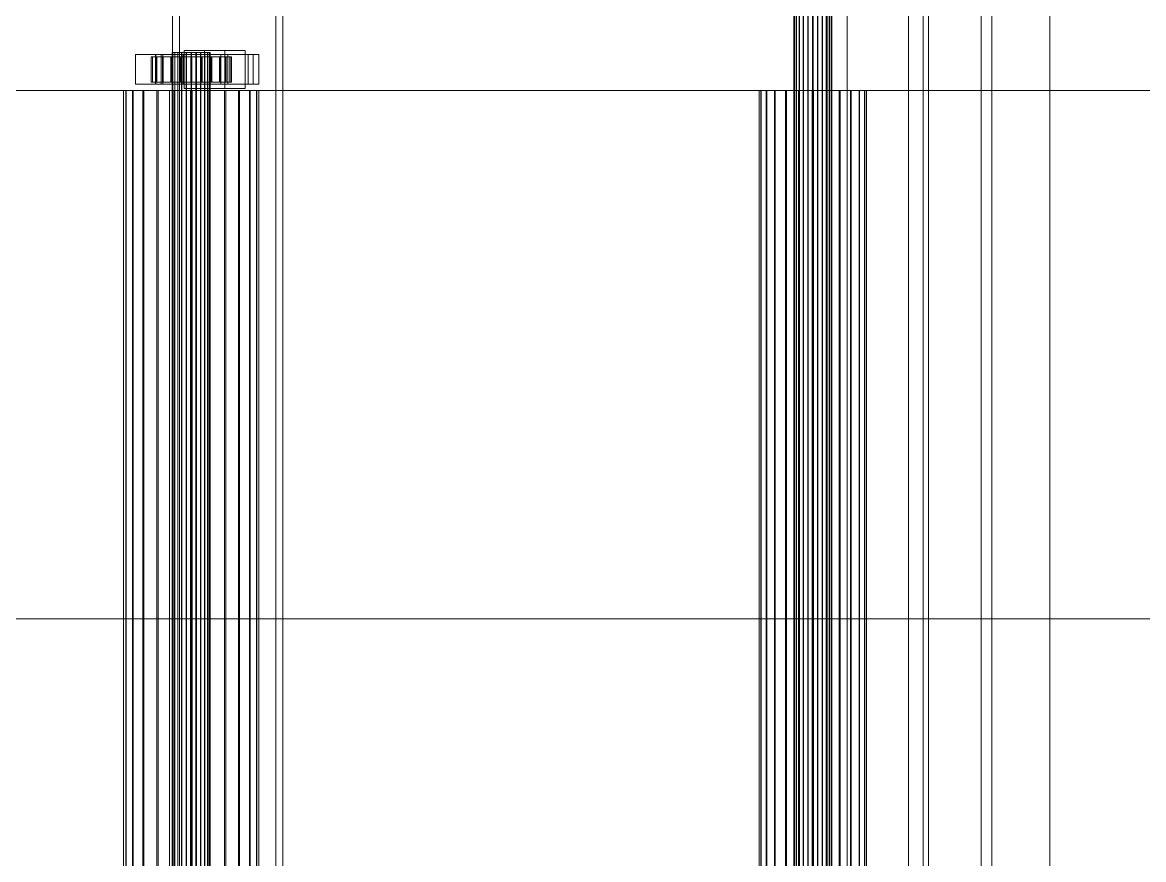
# Model space of a CAD drawing. Header units: millimetres. Extents: x -2500 to 58855, y -53268 to 6837.
# Drawn here: x 35230 to 35760, y -18114 to -17718 of the extents above; entities that cross this region are included whole.
import ezdxf

# ---------------------------------------------------------------- set-up
doc = ezdxf.new("R2010")
doc.units = ezdxf.units.MM
doc.layers.add('superior_C03', color=7, linetype='Continuous', lineweight=0)

msp = doc.modelspace()

# ---------------------------------------------------------------- linework, layer by layer
at = {"layer": 'superior_C03'}
for p, q in [((35300.922, -17550), (35300.922, -18450)), ((35304.154, -18450), (35304.154, -17550)), ((35349.845, -18450), (35349.845, -17550)), ((35353.077, -17550), (35353.077, -18450)), ((35594.959, -18450), (35594.959, -17550)), ((35595.24, -18450), (35595.24, -17550)), ((35595.291, -18450), (35595.291, -17550)), ((35596.116, -18450), (35596.116, -17550)), ((35596.214, -18450), (35596.214, -17550)), ((35597.526, -18450), (35597.526, -17550)), ((35597.664, -18450), (35597.664, -17550)), ((35599.374, -18450), (35599.374, -17550)), ((35599.543, -18450), (35599.543, -17550)), ((35601.535, -18450), (35601.535, -17550)), ((35601.724, -18450), (35601.724, -17550)), ((35603.86, -18450), (35603.86, -17550)), ((35604.056, -18450), (35604.056, -17550)), ((35606.193, -18450), (35606.193, -17550)), ((35606.382, -18450), (35606.382, -17550)), ((35608.373, -18450), (35608.373, -17550)), ((35608.543, -18450), (35608.543, -17550)), ((35610.253, -18450), (35610.253, -17550)), ((35610.391, -18450), (35610.391, -17550)), ((35610.702, -17550), (35610.702, -18450)), ((35611.703, -18450), (35611.703, -17550)), ((35611.801, -18450), (35611.801, -17550)), ((35612.626, -17550), (35612.626, -18450)), ((35612.677, -18450), (35612.677, -17550)), ((35612.958, -18450), (35612.958, -17550)), ((35620.127, -18450), (35620.127, -17550)), ((35649.224, -18450), (35649.224, -17550)), ((35658.65, -17550), (35658.65, -18450)), ((35656.195, -17570), (35656.195, -18430)), ((35683.695, -17570), (35683.695, -18430)), ((35688.695, -18430), (35688.695, -17570)), ((35716.195, -18430), (35716.195, -17570)), ((35292.976, -17733), (35283.346, -17733)), ((35283.346, -17733), (35283.346, -17747)), ((35296.273, -17733), (35283.346, -17733)), ((35339.071, -17733), (35292.845, -17733)), ((35292.845, -17733), (35292.845, -17747)), ((35295.538, -17733), (35292.845, -17733)), ((35292.976, -17747), (35292.976, -17733)), ((35292.976, -17733), (35305.903, -17733)), ((35295.538, -17747), (35295.538, -17733)), ((35295.538, -17733), (35341.764, -17733)), ((35296.273, -17747), (35296.273, -17733)), ((35296.273, -17733), (35305.903, -17733)), ((35301.046, -17732), (35300.765, -17732)), ((35300.765, -17732), (35301.097, -17732)), ((35300.765, -18268), (35300.765, -17732)), ((35301.921, -17732), (35301.046, -17732)), ((35301.046, -18268), (35301.046, -17732)), ((35301.097, -17732), (35302.019, -17732)), ((35301.097, -18268), (35301.097, -17732)), ((35303.331, -17732), (35301.921, -17732)), ((35301.921, -18268), (35301.921, -17732)), ((35302.019, -17732), (35303.47, -17732)), ((35302.019, -18268), (35302.019, -17732)), ((35305.18, -17732), (35303.331, -17732)), ((35303.331, -18268), (35303.331, -17732)), ((35303.47, -17732), (35305.349, -17732)), ((35303.47, -18268), (35303.47, -17732)), ((35307.34, -17732), (35305.18, -17732)), ((35305.18, -18268), (35305.18, -17732)), ((35305.349, -17732), (35307.529, -17732)), ((35305.349, -18268), (35305.349, -17732)), ((35305.903, -17733), (35305.903, -17747)), ((35325.589, -17731), (35306.328, -17731)), ((35306.328, -17731), (35306.328, -17749)), ((35316.023, -17731), (35306.328, -17731)), ((35309.666, -17732), (35307.34, -17732)), ((35307.34, -18268), (35307.34, -17732)), ((35307.529, -17732), (35309.862, -17732)), ((35307.529, -18268), (35307.529, -17732)), ((35311.999, -17732), (35309.666, -17732)), ((35309.666, -18268), (35309.666, -17732)), ((35309.862, -17732), (35312.188, -17732)), ((35309.862, -18268), (35309.862, -17732)), ((35314.179, -17732), (35311.999, -17732)), ((35311.999, -18268), (35311.999, -17732)), ((35312.188, -17732), (35314.349, -17732)), ((35312.188, -18268), (35312.188, -17732)), ((35323.794, -17733), (35314.163, -17733)), ((35314.163, -17733), (35314.163, -17747)), ((35327.09, -17733), (35314.163, -17733)), ((35316.058, -17732), (35314.179, -17732)), ((35314.179, -18268), (35314.179, -17732)), ((35314.349, -17732), (35316.197, -17732)), ((35314.349, -18268), (35314.349, -17732)), ((35316.023, -17749), (35316.023, -17731)), ((35316.023, -17731), (35335.284, -17731)), ((35317.509, -17732), (35316.058, -17732)), ((35316.058, -18268), (35316.058, -17732)), ((35316.197, -17732), (35317.607, -17732)), ((35316.197, -18268), (35316.197, -17732)), ((35318.431, -17732), (35317.509, -17732)), ((35317.509, -18268), (35317.509, -17732)), ((35317.607, -17732), (35318.482, -17732)), ((35317.607, -18268), (35317.607, -17732)), ((35318.763, -17732), (35318.431, -17732)), ((35318.431, -17732), (35318.431, -18268)), ((35318.482, -17732), (35318.763, -17732)), ((35318.482, -18268), (35318.482, -17732)), ((35318.763, -18268), (35318.763, -17732)), ((35323.794, -17747), (35323.794, -17733)), ((35323.794, -17733), (35336.721, -17733)), ((35325.589, -17749), (35325.589, -17731)), ((35325.589, -17731), (35335.284, -17731)), ((35327.09, -17747), (35327.09, -17733)), ((35327.09, -17733), (35336.721, -17733)), ((35335.284, -17731), (35335.284, -17749)), ((35336.721, -17733), (35336.721, -17747)), ((35339.071, -17747), (35339.071, -17733)), ((35339.071, -17733), (35341.764, -17733)), ((35341.764, -17733), (35341.764, -17747)), ((35291.359, -17734), (35290.765, -17734)), ((35290.765, -17734), (35300.765, -17734)), ((35290.765, -17746), (35290.765, -17734)), ((35290.765, -17734), (35291.466, -17734)), ((35293.207, -17734), (35291.359, -17734)), ((35291.359, -17734), (35301.046, -17734)), ((35291.359, -17746), (35291.359, -17734)), ((35291.466, -17734), (35301.097, -17734)), ((35291.466, -17746), (35291.466, -17734)), ((35291.466, -17734), (35293.414, -17734)), ((35296.184, -17734), (35293.207, -17734)), ((35293.207, -17734), (35301.921, -17734)), ((35293.207, -17746), (35293.207, -17734)), ((35293.414, -17734), (35302.019, -17734)), ((35293.414, -17746), (35293.414, -17734)), ((35293.414, -17734), (35296.476, -17734)), ((35300.086, -17734), (35296.184, -17734)), ((35296.184, -17734), (35303.331, -17734)), ((35296.184, -17746), (35296.184, -17734)), ((35296.476, -17734), (35303.47, -17734)), ((35296.476, -17746), (35296.476, -17734)), ((35296.476, -17734), (35300.444, -17734)), ((35304.647, -17734), (35300.086, -17734)), ((35300.086, -17734), (35305.18, -17734)), ((35300.086, -17746), (35300.086, -17734)), ((35300.444, -17734), (35305.349, -17734)), ((35300.444, -17746), (35300.444, -17734)), ((35300.444, -17734), (35305.046, -17734)), ((35300.765, -17734), (35301.046, -17734)), ((35300.765, -17734), (35300.765, -17746)), ((35301.097, -17734), (35300.765, -17734)), ((35301.046, -17734), (35301.921, -17734)), ((35301.046, -17734), (35301.046, -17746)), ((35301.097, -17734), (35301.097, -17746)), ((35302.019, -17734), (35301.097, -17734)), ((35301.921, -17734), (35303.331, -17734)), ((35301.921, -17734), (35301.921, -17746)), ((35302.019, -17734), (35302.019, -17746)), ((35303.47, -17734), (35302.019, -17734)), ((35303.331, -17734), (35305.18, -17734)), ((35303.331, -17734), (35303.331, -17746)), ((35303.47, -17734), (35303.47, -17746)), ((35305.349, -17734), (35303.47, -17734)), ((35309.557, -17734), (35304.647, -17734)), ((35304.647, -17734), (35307.34, -17734)), ((35304.647, -17746), (35304.647, -17734)), ((35305.046, -17734), (35307.529, -17734)), ((35305.046, -17746), (35305.046, -17734)), ((35305.046, -17734), (35309.971, -17734)), ((35305.18, -17734), (35307.34, -17734)), ((35305.18, -17734), (35305.18, -17746)), ((35305.349, -17734), (35305.349, -17746)), ((35307.529, -17734), (35305.349, -17734)), ((35307.34, -17734), (35309.666, -17734)), ((35307.34, -17734), (35307.34, -17746)), ((35307.529, -17734), (35307.529, -17746)), ((35309.862, -17734), (35307.529, -17734)), ((35314.482, -17734), (35309.557, -17734)), ((35309.557, -17734), (35309.666, -17734)), ((35309.557, -17746), (35309.557, -17734)), ((35309.666, -17734), (35311.999, -17734)), ((35309.666, -17734), (35309.666, -17746)), ((35309.971, -17734), (35309.862, -17734)), ((35309.862, -17734), (35309.862, -17746)), ((35312.188, -17734), (35309.862, -17734)), ((35309.971, -17746), (35309.971, -17734)), ((35309.971, -17734), (35314.881, -17734)), ((35314.482, -17734), (35311.999, -17734)), ((35311.999, -17734), (35314.179, -17734)), ((35311.999, -17734), (35311.999, -17746)), ((35314.881, -17734), (35312.188, -17734)), ((35312.188, -17734), (35312.188, -17746)), ((35314.349, -17734), (35312.188, -17734)), ((35319.084, -17734), (35314.179, -17734)), ((35314.179, -17734), (35316.058, -17734)), ((35314.179, -17734), (35314.179, -17746)), ((35319.442, -17734), (35314.349, -17734)), ((35314.349, -17734), (35314.349, -17746)), ((35316.197, -17734), (35314.349, -17734)), ((35319.084, -17734), (35314.482, -17734)), ((35314.482, -17746), (35314.482, -17734)), ((35314.881, -17746), (35314.881, -17734)), ((35314.881, -17734), (35319.442, -17734)), ((35323.052, -17734), (35316.058, -17734)), ((35316.058, -17734), (35317.509, -17734)), ((35316.058, -17734), (35316.058, -17746)), ((35323.344, -17734), (35316.197, -17734)), ((35316.197, -17734), (35316.197, -17746)), ((35317.607, -17734), (35316.197, -17734)), ((35326.114, -17734), (35317.509, -17734)), ((35317.509, -17734), (35318.431, -17734)), ((35317.509, -17734), (35317.509, -17746)), ((35326.321, -17734), (35317.607, -17734)), ((35317.607, -17734), (35317.607, -17746)), ((35318.482, -17734), (35317.607, -17734)), ((35318.431, -17734), (35328.062, -17734)), ((35318.431, -17746), (35318.431, -17734)), ((35318.431, -17734), (35318.763, -17734)), ((35328.169, -17734), (35318.482, -17734)), ((35318.482, -17734), (35318.482, -17746)), ((35318.763, -17734), (35318.482, -17734)), ((35328.763, -17734), (35318.763, -17734)), ((35318.763, -17734), (35318.763, -17746)), ((35323.052, -17734), (35319.084, -17734)), ((35319.084, -17746), (35319.084, -17734)), ((35319.442, -17746), (35319.442, -17734)), ((35319.442, -17734), (35323.344, -17734)), ((35326.114, -17734), (35323.052, -17734)), ((35323.052, -17746), (35323.052, -17734)), ((35323.344, -17746), (35323.344, -17734)), ((35323.344, -17734), (35326.321, -17734)), ((35328.062, -17734), (35326.114, -17734)), ((35326.114, -17746), (35326.114, -17734)), ((35326.321, -17746), (35326.321, -17734)), ((35326.321, -17734), (35328.169, -17734)), ((35328.062, -17734), (35328.062, -17746)), ((35328.763, -17734), (35328.062, -17734)), ((35328.169, -17746), (35328.169, -17734)), ((35328.169, -17734), (35328.763, -17734)), ((35328.763, -17746), (35328.763, -17734)), ((35283.346, -17747), (35292.976, -17747)), ((35283.346, -17747), (35296.273, -17747)), ((35300.765, -17746), (35290.765, -17746)), ((35290.765, -17746), (35291.359, -17746)), ((35291.466, -17746), (35290.765, -17746)), ((35301.046, -17746), (35291.359, -17746)), ((35291.359, -17746), (35293.207, -17746)), ((35301.097, -17746), (35291.466, -17746)), ((35293.414, -17746), (35291.466, -17746)), ((35292.845, -17747), (35339.071, -17747)), ((35292.845, -17747), (35295.538, -17747)), ((35305.903, -17747), (35292.976, -17747)), ((35301.921, -17746), (35293.207, -17746)), ((35293.207, -17746), (35296.184, -17746)), ((35302.019, -17746), (35293.414, -17746)), ((35296.476, -17746), (35293.414, -17746)), ((35341.764, -17747), (35295.538, -17747)), ((35303.331, -17746), (35296.184, -17746)), ((35296.184, -17746), (35300.086, -17746)), ((35305.903, -17747), (35296.273, -17747)), ((35303.47, -17746), (35296.476, -17746)), ((35300.444, -17746), (35296.476, -17746)), ((35305.18, -17746), (35300.086, -17746)), ((35300.086, -17746), (35304.647, -17746)), ((35305.349, -17746), (35300.444, -17746)), ((35305.046, -17746), (35300.444, -17746)), ((35301.046, -17746), (35300.765, -17746)), ((35300.765, -17746), (35301.097, -17746)), ((35301.921, -17746), (35301.046, -17746)), ((35301.097, -17746), (35302.019, -17746)), ((35303.331, -17746), (35301.921, -17746)), ((35302.019, -17746), (35303.47, -17746)), ((35305.18, -17746), (35303.331, -17746)), ((35303.47, -17746), (35305.349, -17746)), ((35307.34, -17746), (35304.647, -17746)), ((35304.647, -17746), (35309.557, -17746)), ((35307.529, -17746), (35305.046, -17746)), ((35309.971, -17746), (35305.046, -17746)), ((35307.34, -17746), (35305.18, -17746)), ((35305.349, -17746), (35307.529, -17746)), ((35306.328, -17749), (35325.589, -17749)), ((35316.023, -17749), (35306.328, -17749)), ((35309.666, -17746), (35307.34, -17746)), ((35307.529, -17746), (35309.862, -17746)), ((35309.666, -17746), (35309.557, -17746)), ((35309.557, -17746), (35314.482, -17746)), ((35311.999, -17746), (35309.666, -17746)), ((35309.862, -17746), (35309.971, -17746)), ((35309.862, -17746), (35312.188, -17746)), ((35314.881, -17746), (35309.971, -17746)), ((35314.179, -17746), (35311.999, -17746)), ((35311.999, -17746), (35314.482, -17746)), ((35312.188, -17746), (35314.881, -17746)), ((35312.188, -17746), (35314.349, -17746)), ((35314.163, -17747), (35323.794, -17747)), ((35314.163, -17747), (35327.09, -17747)), ((35316.058, -17746), (35314.179, -17746)), ((35314.179, -17746), (35319.084, -17746)), ((35314.349, -17746), (35319.442, -17746)), ((35314.349, -17746), (35316.197, -17746)), ((35314.482, -17746), (35319.084, -17746)), ((35319.442, -17746), (35314.881, -17746)), ((35335.284, -17749), (35316.023, -17749)), ((35317.509, -17746), (35316.058, -17746)), ((35316.058, -17746), (35323.052, -17746)), ((35316.197, -17746), (35323.344, -17746)), ((35316.197, -17746), (35317.607, -17746)), ((35318.431, -17746), (35317.509, -17746)), ((35317.509, -17746), (35326.114, -17746)), ((35317.607, -17746), (35326.321, -17746)), ((35317.607, -17746), (35318.482, -17746)), ((35328.062, -17746), (35318.431, -17746)), ((35318.763, -17746), (35318.431, -17746)), ((35318.482, -17746), (35328.169, -17746)), ((35318.482, -17746), (35318.763, -17746)), ((35318.763, -17746), (35328.763, -17746)), ((35319.084, -17746), (35323.052, -17746)), ((35323.344, -17746), (35319.442, -17746)), ((35323.052, -17746), (35326.114, -17746)), ((35326.321, -17746), (35323.344, -17746)), ((35336.721, -17747), (35323.794, -17747)), ((35335.284, -17749), (35325.589, -17749)), ((35326.114, -17746), (35328.062, -17746)), ((35328.169, -17746), (35326.321, -17746)), ((35336.721, -17747), (35327.09, -17747)), ((35328.062, -17746), (35328.763, -17746)), ((35328.763, -17746), (35328.169, -17746)), ((35341.764, -17747), (35339.071, -17747)), ((27467.597, -17750), (36944.047, -17750)), ((36945.393, -17750), (27468.944, -17750)), ((34355.738, -17750), (35299.53, -17750)), ((35301.146, -17750), (34357.353, -17750)), ((35278.766, -17750), (35277.766, -17750)), ((35277.766, -17750), (35278.946, -17750)), ((35277.766, -18250), (35277.766, -17750)), ((35281.879, -17750), (35278.766, -17750)), ((35278.766, -18250), (35278.766, -17750)), ((35278.946, -17750), (35282.227, -17750)), ((35278.946, -18250), (35278.946, -17750)), ((35286.892, -17750), (35281.879, -17750)), ((35281.879, -18250), (35281.879, -17750)), ((35282.227, -17750), (35287.384, -17750)), ((35282.227, -18250), (35282.227, -17750)), ((35293.464, -17750), (35286.892, -17750)), ((35286.892, -18250), (35286.892, -17750)), ((35287.384, -17750), (35294.066, -17750)), ((35287.384, -18250), (35287.384, -17750)), ((35301.146, -17750), (35293.464, -17750)), ((35293.464, -18250), (35293.464, -17750)), ((35294.066, -17750), (35301.818, -17750)), ((35294.066, -18250), (35294.066, -17750)), ((35299.53, -17750), (35299.53, -18000)), ((35299.53, -17750), (35301.146, -17750)), ((35299.53, -17750), (36243.323, -17750)), ((35301.146, -18000), (35301.146, -17750)), ((36244.939, -17750), (35301.146, -17750)), ((35309.416, -17750), (35301.146, -17750)), ((35301.146, -18250), (35301.146, -17750)), ((35301.818, -17750), (35310.112, -17750)), ((35301.818, -18250), (35301.818, -17750)), ((35317.71, -17750), (35309.416, -17750)), ((35309.416, -18250), (35309.416, -17750)), ((35310.112, -17750), (35318.382, -17750)), ((35310.112, -18250), (35310.112, -17750)), ((35325.462, -17750), (35317.71, -17750)), ((35317.71, -18250), (35317.71, -17750)), ((35318.382, -17750), (35326.064, -17750)), ((35318.382, -18250), (35318.382, -17750)), ((35332.144, -17750), (35325.462, -17750)), ((35325.462, -18250), (35325.462, -17750)), ((35326.064, -17750), (35332.636, -17750)), ((35326.064, -18250), (35326.064, -17750)), ((35337.301, -17750), (35332.144, -17750)), ((35332.144, -18250), (35332.144, -17750)), ((35332.636, -17750), (35337.649, -17750)), ((35332.636, -18250), (35332.636, -17750)), ((35340.582, -17750), (35337.301, -17750)), ((35337.301, -18250), (35337.301, -17750)), ((35337.649, -17750), (35340.762, -17750)), ((35337.649, -18250), (35337.649, -17750)), ((35341.762, -17750), (35340.582, -17750)), ((35340.582, -17750), (35340.582, -18250)), ((35340.762, -17750), (35341.762, -17750)), ((35340.762, -18250), (35340.762, -17750)), ((35341.762, -18250), (35341.762, -17750)), ((35579.354, -17750), (35578.56, -17750)), ((35578.56, -17750), (35579.497, -17750)), ((35578.56, -18250), (35578.56, -17750)), ((35581.824, -17750), (35579.354, -17750)), ((35579.354, -18250), (35579.354, -17750)), ((35579.497, -17750), (35582.101, -17750)), ((35579.497, -18250), (35579.497, -17750)), ((35585.804, -17750), (35581.824, -17750)), ((35581.824, -18250), (35581.824, -17750)), ((35582.101, -17750), (35586.194, -17750)), ((35582.101, -18250), (35582.101, -17750)), ((35591.02, -17750), (35585.804, -17750)), ((35585.804, -18250), (35585.804, -17750)), ((35586.194, -17750), (35591.498, -17750)), ((35586.194, -18250), (35586.194, -17750)), ((35597.118, -17750), (35591.02, -17750)), ((35591.02, -18250), (35591.02, -17750)), ((35591.498, -17750), (35597.652, -17750)), ((35591.498, -18250), (35591.498, -17750)), ((35603.682, -17750), (35597.118, -17750)), ((35597.118, -18250), (35597.118, -17750)), ((35597.652, -17750), (35604.235, -17750)), ((35597.652, -18250), (35597.652, -17750)), ((35610.265, -17750), (35603.682, -17750)), ((35603.682, -18250), (35603.682, -17750)), ((35604.235, -17750), (35610.799, -17750)), ((35604.235, -18250), (35604.235, -17750)), ((35616.418, -17750), (35610.265, -17750)), ((35610.265, -18250), (35610.265, -17750)), ((35610.799, -17750), (35616.897, -17750)), ((35610.799, -18250), (35610.799, -17750)), ((35621.722, -17750), (35616.418, -17750)), ((35616.418, -18250), (35616.418, -17750)), ((35616.897, -17750), (35622.113, -17750)), ((35616.897, -18250), (35616.897, -17750)), ((35625.816, -17750), (35621.722, -17750)), ((35621.722, -18250), (35621.722, -17750)), ((35622.113, -17750), (35626.092, -17750)), ((35622.113, -18250), (35622.113, -17750)), ((35628.42, -17750), (35625.816, -17750)), ((35625.816, -18250), (35625.816, -17750)), ((35626.092, -17750), (35628.563, -17750)), ((35626.092, -18250), (35626.092, -17750)), ((35629.357, -17750), (35628.42, -17750)), ((35628.42, -17750), (35628.42, -18250)), ((35628.563, -17750), (35629.357, -17750)), ((35628.563, -18250), (35628.563, -17750)), ((35629.357, -18250), (35629.357, -17750)), ((34355.738, -18000), (35299.53, -18000)), ((35301.146, -18000), (34357.353, -18000)), ((35299.53, -18000), (35299.53, -18250)), ((35299.53, -18000), (36243.323, -18000)), ((35301.146, -18250), (35301.146, -18000)), ((36244.939, -18000), (35301.146, -18000))]:
    msp.add_line(p, q, dxfattribs=at)

doc.saveas('drawing.dxf')
